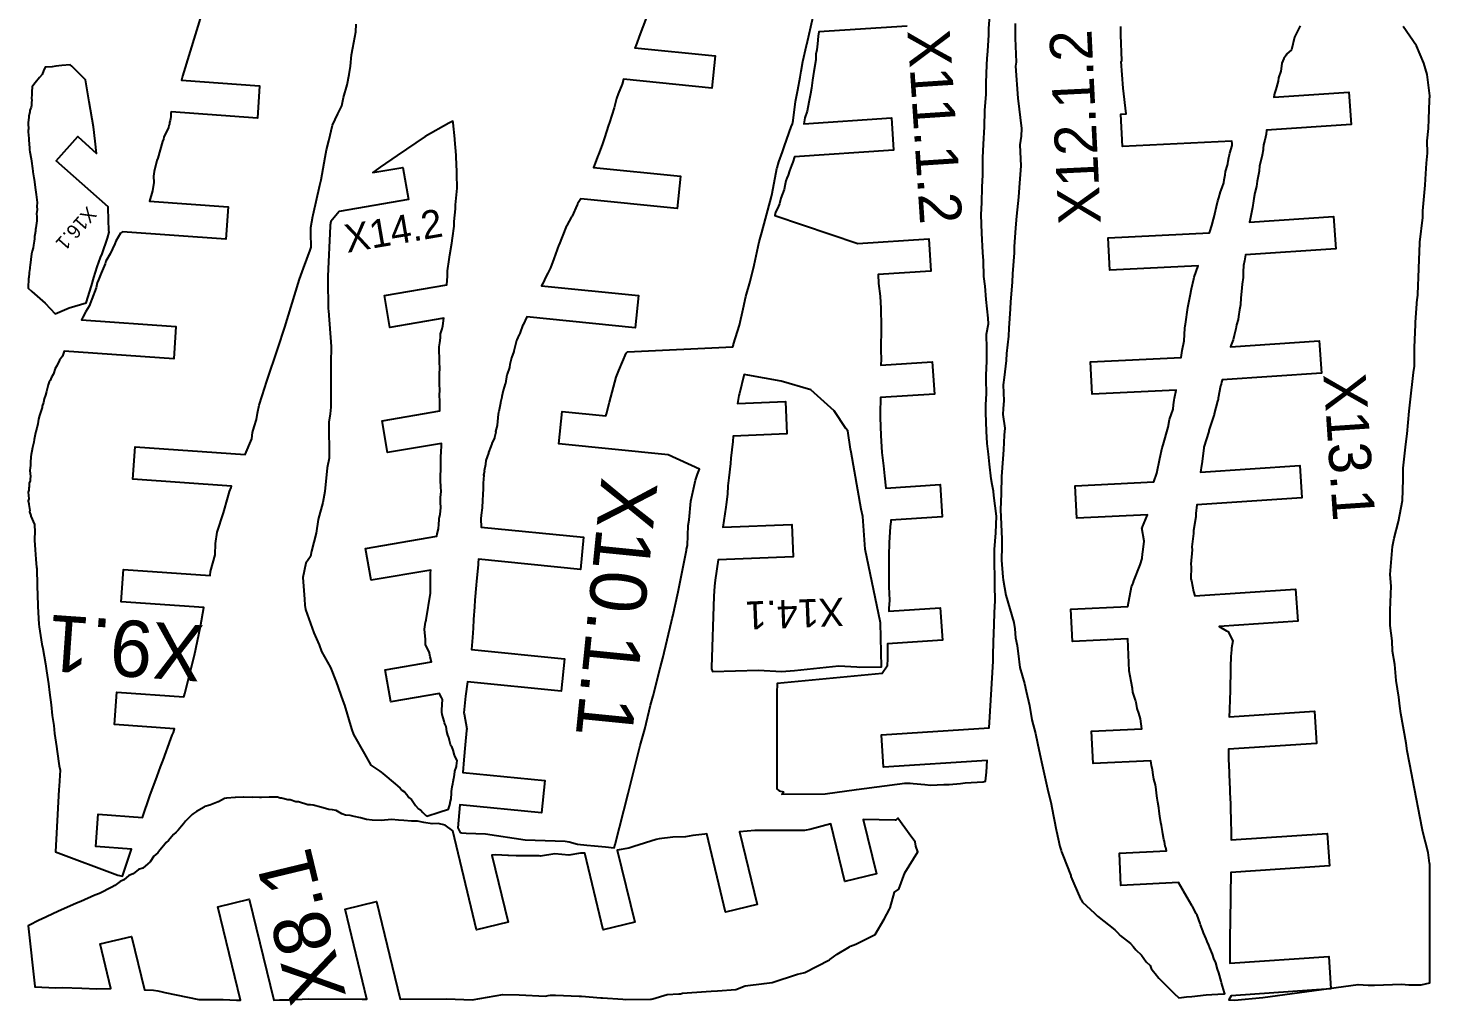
# Model space of a CAD drawing. Extents: x 0 to 419, y 0 to 250.
# Drawn here: x 220 to 419, y 0.3 to 139.2 of the extents above; entities that cross this region are included whole.
import ezdxf

# ---------------------------------------------------------------- set-up
doc = ezdxf.new("R2010")
doc.units = 0
doc.layers.add('PART', color=3, linetype='CONTINUOUS')
doc.layers.add('TEXT', color=2, linetype='CONTINUOUS')

msp = doc.modelspace()

# ---------------------------------------------------------------- linework, layer by layer
at = {"layer": 'PART', "color": 1}
for points in [[(244.816, 141.789), (241.938, 132.365), (241.758, 131.802), (252.869, 131.021), (252.547, 126.432), (240.31, 127.292), (240.267, 127.086), (240.263, 126.633), (240.223, 126.335), (240.18, 126.087), (240.126, 125.917), (240.091, 125.778), (240.061, 125.572), (239.965, 125.348), (239.927, 125.101), (239.288, 123.695), (239.203, 123.451), (239.091, 123.097), (238.404, 120.733), (238.286, 120.407), (237.919, 118.849), (237.809, 118.183), (237.829, 117.26), (237.679, 116.102), (237.231, 114.608), (248.411, 113.822), (248.088, 109.233), (233.417, 110.265), (233.131, 110.064), (232.438, 108.935), (232.324, 108.546), (231.662, 107.155), (231.057, 106.111), (230.929, 105.726), (230.37, 104.384), (230.009, 103.47), (229.831, 103.02), (229.682, 102.33), (229.077, 100.724), (228.671, 99.6936), (228.416, 99.3422), (228.19, 98.9411), (227.77, 98.1377), (227.61, 97.7724), (240.995, 96.8314), (240.672, 92.2427), (225.11, 93.3368), (225.107, 93.3293), (224.871, 92.6119), (224.452, 92.0237), (224.107, 91.2274), (223.841, 90.8672), (223.599, 90.0942), (223.555, 90.031), (223.321, 89.6277), (223.126, 89.1525), (222.995, 88.9695), (222.837, 88.5214), (222.636, 87.6154), (222.477, 87.0837), (222.31, 86.5713), (222.195, 86.0209), (222.019, 85.5173), (222.012, 85.3415), (221.799, 84.734), (221.628, 84.2087), (221.492, 83.6594), (221.397, 83.0119), (221.247, 82.3982), (221.116, 81.9069), (221.031, 81.4731), (220.892, 80.7815), (220.819, 80.4042), (220.616, 79.6653), (220.523, 79.1236), (220.431, 78.6687), (220.396, 78.3004), (220.362, 77.517), (220.329, 77.064), (220.322, 76.7354), (220.245, 76.3587), (220.349, 75.5284), (220.289, 75.2077), (220.298, 74.895), (220.159, 74.5772), (220.16, 74.0681), (220.113, 73.9321), (220.116, 73.5958), (220.015, 73.3116), (220.099, 72.3714), (220, 72.0824), (220.12, 71.6464), (220.108, 71.535), (220.245, 70.6766), (220.217, 70.4889), (220.398, 69.9908), (220.376, 69.8971), (220.909, 68.6934), (220.908, 68.658), (220.904, 68.5883), (220.904, 68.5251), (220.987, 67.8321), (220.987, 67.7978), (220.929, 66.5147), (220.927, 66.4811), (221.005, 65.1198), (221.004, 65.092), (221.109, 63.8013), (221.108, 63.7903), (221.216, 62.613), (221.235, 62.45), (221.236, 62.4481), (221.28, 60.0414), (221.289, 59.9781), (221.374, 57.254), (221.397, 57.0614), (221.542, 54.5572), (221.59, 54.1895), (221.974, 51.7374), (222.081, 51.0806), (222.49, 48.9019), (222.628, 47.938), (222.915, 46.0969), (223.055, 44.8628), (223.305, 43.1172), (223.439, 41.5762), (223.661, 40.167), (223.755, 39.0131), (224.02, 37.1878), (224.147, 36.4564), (224.423, 34.4329), (224.543, 33.8451), (224.416, 31.5429), (224.385, 31.0992), (223.875, 22.2088), (232.725, 18.9301), (233.396, 18.768), (234.706, 22.6139), (229.612, 22.972), (229.934, 27.5607), (236.239, 27.1174), (237.285, 30.1871), (238.304, 32.97), (238.804, 34.2785), (239.171, 35.2432), (240.256, 38.2791), (240.459, 38.787), (240.632, 39.1724), (240.804, 39.6972), (232.256, 40.2982), (232.579, 44.8869), (242.126, 44.2156), (242.168, 44.3937), (242.232, 44.7087), (243.64, 50.1738), (244.453, 54.2123), (244.957, 56.9173), (233.22, 57.7425), (233.543, 62.3311), (245.868, 61.4646), (245.874, 62.0123), (246.543, 64.4128), (246.593, 66.0239), (246.844, 67.6391), (247.724, 70.3548), (248.335, 72.5253), (248.613, 73.3911), (248.816, 73.9734), (248.878, 74.1537), (234.885, 75.1375), (235.207, 79.7262), (250.831, 78.6278), (251.76, 80.8547), (251.87, 81.7849), (252.1, 82.5556), (252.416, 83.6097), (252.584, 84.5242), (252.816, 85.666), (253.204, 86.9622), (253.867, 89.0628), (255.455, 93.7109), (256.43, 96.7172), (258.35, 102.951), (258.538, 103.554), (259.116, 105.12), (260.041, 107.664), (260.191, 108.083), (260.196, 108.37), (260.128, 109.82), (260.114, 110.888), (260.425, 112.479), (260.477, 112.683), (261.394, 116.904), (261.58, 117.641), (262.185, 120.888), (262.362, 121.897), (262.67, 123.206), (263.203, 125.421), (263.946, 127.026), (264.511, 128.179), (264.76, 129.333), (265.267, 131.142), (265.593, 132.615), (265.78, 133.778), (265.882, 135.397), (266.09, 136.404), (266.541, 138.659), (266.56, 139.783)], [(308.024, 141.383), (306.882, 138.41), (306.248, 136.693), (306.105, 136.392), (317.499, 135.248), (317.04, 130.671), (304.495, 131.93), (304.316, 131.232), (303.736, 129.859), (303.511, 129.202), (303.171, 127.881), (302.498, 125.782), (302.391, 125.401), (301.81, 123.619), (301.492, 122.642), (300.963, 121.251), (300.917, 121.164), (300.262, 119.421), (312.601, 118.183), (312.142, 113.606), (298.459, 114.979), (297.998, 114.228), (297.956, 114.162), (297.92, 114.083), (297.199, 112.512), (297.169, 112.463), (297.121, 112.382), (296.454, 111.19), (296.433, 111.151), (296.414, 111.12), (295.798, 109.566), (295.382, 108.474), (295.363, 108.44), (295.343, 108.409), (294.634, 106.454), (294.622, 106.437), (294.611, 106.422), (294.131, 105.137), (294.129, 105.134), (293.754, 104.392), (293.57, 104.063), (292.989, 102.836), (292.985, 102.831), (292.977, 102.825), (292.846, 102.609), (306.632, 101.226), (306.172, 96.6485), (290.78, 98.193), (290.257, 97.0767), (290.232, 97.0448), (289.81, 95.8232), (289.737, 95.7246), (289.712, 95.6835), (289.371, 94.9194), (289.357, 94.9018), (289.34, 94.8582), (288.954, 93.3325), (288.936, 93.2787), (288.62, 92.3991), (288.392, 91.4506), (288.372, 91.3983), (288.351, 91.0839), (288.327, 91.0213), (287.978, 90.048), (287.963, 89.9934), (287.744, 88.753), (287.726, 88.6904), (287.439, 87.725), (287.245, 86.8707), (287.228, 86.7948), (287.052, 86.0182), (287.028, 85.9401), (286.791, 84.7745), (286.78, 84.725), (286.678, 83.92), (286.672, 83.839), (286.565, 82.8099), (286.564, 82.7761), (286.361, 81.9096), (286.368, 81.8342), (286.195, 81.0474), (286.195, 81.0257), (285.811, 80.2113), (285.81, 80.1688), (285.665, 79.7886), (285.664, 79.7625), (285.334, 78.9183), (285.339, 78.8388), (284.951, 77.8066), (284.963, 77.759), (284.905, 77.3396), (284.917, 77.2491), (284.752, 76.3442), (284.769, 76.2927), (284.624, 75.7616), (284.681, 75.6237), (284.661, 75.2315), (284.589, 74.4606), (284.573, 73.7603), (284.577, 73.726), (284.558, 73.0117), (284.554, 72.956), (284.482, 72.1398), (284.483, 72.102), (284.449, 71.1), (284.451, 71.0695), (284.307, 70.0555), (284.251, 69.5237), (284.25, 69.5169), (284.317, 68.3513), (298.853, 66.8927), (298.394, 62.3156), (283.951, 63.7649), (283.901, 63.2465), (283.872, 62.9764), (283.651, 60.6814), (283.597, 60.1124), (283.4, 57.9651), (283.343, 57.0295), (283.229, 55.2374), (283.148, 53.9935), (283.075, 52.646), (282.912, 50.9356), (296.131, 49.6091), (295.672, 45.0321), (282.365, 46.3674), (282.081, 44.329), (282.019, 43.8564), (281.868, 41.9431), (281.884, 41.8283), (281.885, 41.8171), (282.255, 39.6879), (282.234, 39.4478), (282.031, 37.4379), (281.842, 35.2792), (281.687, 33.5018), (293.349, 32.3317), (292.889, 27.7547), (281.288, 28.9188), (281, 25.6215), (281.337, 24.9494), (281.5, 24.9069), (282.173, 24.8608), (284.94, 24.7927), (290.545, 23.9278), (296.213, 23.7506), (296.786, 23.6369), (297.967, 23.3205), (299.29, 23.1548), (300.406, 23.0726), (301.965, 22.9154), (303.2, 22.8044), (303.33, 23.2512), (305.162, 30.5061), (306.866, 37.3466), (307.524, 39.6288), (308.359, 43.0703), (308.731, 44.4005), (309.76, 48.4999), (310.09, 49.713), (311.301, 54.9188), (311.433, 55.3726), (311.511, 55.7085), (312.256, 59.1432), (313.43, 65.0424), (313.461, 65.2006), (313.568, 65.7154), (313.677, 68.5471), (313.829, 69.3817), (314.041, 72.0195), (314.242, 72.8676), (314.712, 75.0015), (314.998, 75.8735), (315.311, 76.5535), (310.851, 78.6223), (295.328, 80.18), (295.787, 84.757), (302.016, 84.132), (302.109, 84.4309), (302.502, 86.0714), (303.486, 89.6142), (303.856, 90.5591), (304.361, 91.8254), (304.899, 93.0509), (305.062, 93.2374), (320.046, 93.9205), (320.108, 94.2097), (320.131, 94.3077), (320.955, 97.0347), (321.489, 99.3159), (321.866, 101.102), (322.483, 103.216), (323.053, 105.548), (323.757, 108.858), (324.116, 110.198), (325.5, 115.264), (325.612, 115.726), (326.276, 119.264), (326.293, 119.339), (326.541, 120.201), (327.071, 121.654), (327.363, 122.474), (328.321, 125.177), (328.481, 125.63), (328.597, 126.081), (328.937, 128.776), (329.229, 130.428), (329.564, 132.254), (329.718, 133.093), (329.976, 134.482), (330.472, 136.724), (330.497, 136.833), (330.507, 136.881), (331.413, 140.834)], [(344.78, 139.493), (332.222, 138.664), (332.146, 138.079), (332.045, 136.951), (331.938, 136.134), (331.822, 135.517), (331.807, 134.704), (331.535, 133.056), (331.326, 131.807), (331.193, 130.68), (331.033, 129.859), (330.952, 129.379), (330.808, 128.689), (330.55, 127.396), (330.239, 126.464), (330.075, 125.626), (342.527, 126.448), (342.83, 121.858), (328.76, 120.929), (328.549, 120.148), (328.361, 119.683), (328.07, 118.928), (327.852, 118.321), (327.701, 117.88), (327.559, 117.534), (327.402, 116.798), (327.298, 116.282), (327.063, 115.644), (326.812, 115.055), (326.662, 114.238), (326.376, 113.603), (326.091, 113.066), (326, 112.596), (337.77, 108.627), (347.836, 109.291), (348.139, 104.701), (340.661, 104.207), (340.696, 102.912), (340.921, 101.144), (341.024, 99.3816), (341.05, 96.8481), (341.047, 93.4303), (341.064, 92.2054), (341.024, 91.3344), (348.328, 91.8166), (348.631, 87.2266), (340.977, 86.7213), (340.957, 86.3852), (340.909, 84.8666), (340.954, 83.9136), (341.046, 81.3493), (341.173, 78.947), (341.408, 77.0257), (341.545, 75.6113), (341.755, 73.8757), (349.445, 74.3833), (349.748, 69.7933), (342.435, 69.3106), (342.467, 69.1002), (342.367, 68.4009), (342.196, 66.0994), (342.143, 64.2961), (342.184, 59.8517), (342.245, 57.9641), (342.165, 56.7765), (342.156, 56.3952), (349.454, 56.877), (349.757, 52.287), (341.992, 51.7744), (341.953, 50.3522), (341.964, 49.7095), (341.909, 48.5822), (341.233, 47.5558), (326.304, 46.1068), (326.294, 45.972), (326.276, 44.9526), (326.257, 31.1617), (326.593, 30.8962), (327.194, 30.7387), (327.095, 30.5555), (326.977, 30.426), (333.141, 30.4618), (337.584, 31.0595), (344.436, 31.9802), (345.207, 31.9551), (345.611, 31.9421), (347.288, 31.775), (348.059, 31.6984), (349.949, 31.7732), (350.743, 31.8047), (352.347, 31.9517), (352.989, 32.0106), (355.538, 32.1601), (355.898, 32.2796), (356.019, 33.5301), (356.116, 35.1997), (341.41, 34.229), (341.107, 38.819), (356.397, 39.8283), (356.883, 47.6851), (356.958, 49.2833), (356.951, 50.0995), (357.004, 52.0382), (357.114, 54.4388), (357.154, 56.2013), (357.245, 57.8565), (357.182, 60.0869), (357.143, 64.3405), (357.167, 65.1678), (357.34, 67.5094), (357.447, 69.8749), (357.065, 72.8379), (357, 73.4484), (356.83, 74.3866), (356.706, 75.1754), (356.453, 77.2692), (356.313, 78.7126), (356.118, 80.23), (356.034, 81.9658), (355.94, 84.5656), (355.909, 84.8371), (355.942, 85.7068), (356.02, 87.2905), (355.98, 89.2789), (355.973, 89.9345), (356.061, 91.9118), (356.046, 93.6408), (356.008, 95.7178), (356.316, 97.2238), (356.236, 98.0294), (355.971, 100.641), (355.855, 102.55), (355.661, 103.935), (355.609, 106.145), (355.481, 107.353), (355.378, 110.063), (355.281, 112.694), (355.354, 114.441), (355.409, 116.634), (355.521, 118.366), (355.502, 120.786), (355.585, 122.71), (355.755, 125.159), (355.795, 127.478), (355.99, 129.811), (355.988, 131.409), (356.064, 133.978), (356.131, 134.894), (356.205, 135.904), (356.364, 138.247), (356.366, 139.152), (356.536, 141.609)], [(360.1, 139.833), (360.086, 137.784), (360.249, 134.384), (360.14, 133.814), (360.471, 129.262), (360.986, 124.943), (360.942, 123.837), (360.766, 122.627), (360.896, 119.649), (360.674, 116.566), (360.543, 115.192), (360.288, 112.499), (360.15, 110.847), (359.936, 108.128), (359.951, 107.302), (359.707, 104.318), (359.679, 103.141), (359.412, 100.337), (359.363, 99.3382), (359.207, 96.6056), (359.136, 95.4505), (358.862, 92.9928), (358.809, 91.9871), (358.537, 89.5691), (358.389, 88.5325), (358.489, 86.2919), (358.383, 85.2016), (358.319, 84.3288), (358.616, 82.3918), (358.532, 81.3735), (358.456, 79.3057), (358.356, 78.0486), (358.152, 75.5168), (358.122, 73.1186), (358.034, 71.916), (358, 70.8453), (358.221, 66.6194), (358.201, 65.6024), (358.167, 63.6333), (358.344, 61.2227), (358.384, 60.8403), (358.773, 58.6562), (359.889, 54.7745), (360.055, 53.8726), (360.161, 52.6163), (360.388, 51.5056), (360.614, 49.5698), (360.681, 49.195), (360.757, 48.3905), (361.426, 46.1447), (361.672, 45.0388), (362.116, 43.0145), (362.472, 40.978), (362.96, 39.033), (363.273, 37.6462), (363.598, 36.0716), (363.933, 34.6007), (364.209, 33.2785), (364.695, 31.1672), (365.184, 29.0391), (365.274, 28.5412), (365.897, 25.3366), (365.935, 25.1383), (366.406, 22.974), (366.615, 22.393), (366.675, 22.2347), (366.849, 21.7695), (367.969, 18.8431), (368.012, 18.702), (368.421, 17.7331), (369.357, 15.5651), (369.372, 15.5338), (369.382, 15.5168), (369.444, 15.4245), (369.668, 15.0931), (371.335, 13.527), (371.54, 13.3148), (371.776, 13.0787), (374.233, 11.1416), (374.605, 10.7462), (374.985, 10.3349), (376.458, 9.22441), (376.846, 8.77073), (377.211, 8.30553), (378.024, 7.54534), (378.362, 7.07588), (378.685, 6.61793), (379.226, 6.07712), (379.414, 5.64218), (379.722, 5.25073), (379.978, 4.96856), (380.493, 4.26884), (380.918, 3.84767), (381.581, 3.2118), (382.512, 2.26814), (382.654, 2.11107), (383.297, 1.47834), (384.09, 1.58443), (384.401, 1.61124), (385.164, 1.67879), (387.198, 1.89599), (388.008, 1.9784), (389.685, 2.07833), (389.73, 2.08198), (389.846, 2.08695), (389.812, 2.18448), (389.806, 2.19955), (389.396, 3.61369), (389.31, 3.87117), (388.996, 5.06247), (388.823, 5.55013), (388.568, 6.4537), (388.306, 7.09226), (388.089, 7.70496), (387.705, 8.57901), (387.562, 8.97651), (387.329, 9.49495), (387.19, 9.85201), (386.815, 10.7366), (386.711, 10.9963), (386.39, 11.8676), (386.327, 12.0399), (385.896, 13.212), (385.78, 13.4351), (385.775, 13.4437), (385.202, 14.5426), (385.174, 14.5957), (384.506, 15.7187), (383.974, 16.6267), (383.911, 16.7376), (383.278, 17.8476), (375.105, 17.4489), (374.881, 22.0435), (381.553, 22.3689), (381.465, 22.8176), (381.384, 23.0387), (381.276, 23.7136), (381.201, 23.9932), (381.07, 24.7721), (380.996, 25.1128), (380.864, 25.9579), (380.776, 26.4045), (380.643, 27.2749), (380.53, 28.0095), (380.46, 28.4941), (380.347, 29.2848), (380.261, 29.8496), (380.158, 30.5602), (380.087, 31.0887), (379.996, 31.7229), (379.782, 32.5207), (379.681, 33.1455), (379.579, 33.8483), (379.439, 34.4723), (379.339, 35.1451), (371.164, 34.7464), (370.94, 39.3409), (378.07, 39.6887), (377.961, 40.3788), (377.876, 41.0996), (377.637, 41.9239), (377.419, 42.5772), (377.27, 43.457), (377.23, 43.5498), (377.159, 43.7744), (376.774, 44.8892), (376.742, 45.4136), (376.556, 46.4151), (376.263, 47.941), (376.079, 52.4758), (368.227, 52.0929), (368.003, 56.6874), (376.073, 57.081), (376.58, 59.8681), (376.789, 60.291), (376.838, 60.3877), (376.919, 60.6949), (377.815, 62.9791), (378.108, 63.8612), (378.181, 64.5926), (378.228, 64.7994), (378.381, 66.3484), (378.069, 68.2241), (378.141, 68.3977), (378.89, 70.1027), (368.822, 69.6116), (368.598, 74.2062), (379.767, 74.7509), (380.212, 76.016), (380.598, 78.082), (380.944, 79.586), (381.081, 80.0343), (381.799, 82.5105), (382.007, 83.6306), (382.503, 85.0747), (382.572, 85.7127), (382.636, 86.3572), (382.712, 86.6395), (382.96, 87.7909), (370.999, 87.2075), (370.775, 91.8021), (383.665, 92.4308), (383.813, 93.4238), (384.093, 94.79), (384.159, 96.5974), (384.219, 96.9276), (384.265, 97.1779), (384.579, 99.5026), (384.941, 101.196), (385.124, 102.187), (385.446, 103.608), (385.493, 103.821), (386.06, 105.432), (373.518, 104.82), (373.294, 109.415), (387.688, 110.117), (388.025, 111.31), (388.033, 111.337), (388.237, 112.063), (388.376, 112.575), (388.429, 112.84), (388.655, 113.86), (388.66, 113.88), (388.864, 114.665), (388.994, 115.117), (389.251, 115.961), (389.457, 116.576), (389.693, 117.249), (389.746, 117.672), (389.896, 118.377), (389.951, 118.837), (390.246, 119.746), (390.288, 119.952), (390.335, 120.293), (390.433, 120.817), (390.524, 121.22), (390.549, 121.447), (390.871, 122.54), (390.887, 122.797), (390.851, 123.155), (375.331, 122.398), (375.107, 126.993), (375.836, 127.028), (375.403, 130.685), (375.126, 134.462), (375.248, 134.588), (375.08, 138.195), (375.09, 139.423)], [(400.523, 139.513), (399.736, 137.913), (399.3, 136.134), (398.613, 135.482), (398.568, 135.336), (398.203, 134.902), (397.945, 134.245), (397.899, 133.795), (397.803, 133.084), (397.48, 132.148), (397.408, 131.669), (397.076, 130.476), (396.916, 129.9), (396.804, 129.375), (407.45, 130.09), (407.758, 125.5), (395.777, 124.695), (395.777, 124.671), (395.717, 124.161), (395.506, 123.289), (395.334, 122.625), (395.271, 122.091), (395.273, 121.912), (395.154, 121.172), (394.746, 119.587), (394.736, 118.929), (394.736, 118.878), (394.565, 118.183), (394.457, 117.472), (394.353, 116.711), (394.099, 115.819), (393.963, 115.023), (393.925, 114.655), (393.766, 113.704), (393.572, 112.796), (393.44, 112.086), (393.366, 111.635), (405.277, 112.436), (405.585, 107.846), (392.769, 106.985), (392.616, 106.14), (392.514, 105.506), (392.442, 104.59), (392.43, 103.787), (392.323, 102.834), (392.203, 101.818), (392.137, 100.898), (392.059, 99.9183), (391.933, 99.1702), (391.791, 98.2422), (391.728, 97.8294), (391.515, 97.047), (391.413, 96.4847), (391.179, 95.5623), (391.006, 94.953), (390.732, 94.2413), (390.655, 93.9448), (403.239, 94.7904), (403.548, 90.2007), (389.463, 89.2543), (389.45, 89.207), (389.376, 88.9268), (389.302, 88.6314), (389.264, 88.486), (389.238, 88.3835), (388.919, 86.6401), (388.882, 86.4606), (388.861, 86.3636), (388.828, 86.2264), (388.347, 84.4178), (388.309, 84.2861), (388.279, 84.19), (387.575, 82.0538), (387.57, 82.0142), (387.558, 81.9482), (387.553, 81.9052), (386.873, 79.6725), (386.863, 79.609), (386.862, 79.6039), (386.596, 77.2823), (386.556, 77.1015), (386.402, 76.1507), (400.48, 77.0966), (400.788, 72.507), (385.873, 71.5048), (385.71, 70.2529), (385.709, 69.8009), (385.419, 67.8773), (385.42, 67.452), (385.146, 65.5357), (385.187, 65.1213), (385, 63.0701), (385.074, 62.7073), (385.034, 61.0061), (385.137, 60.7201), (385.422, 59.2122), (385.605, 58.5888), (399.879, 59.5479), (400.188, 54.9583), (389.043, 54.2095), (390.077, 53.6265), (390.314, 53.4908), (390.352, 53.3575), (390.97, 52.1973), (390.798, 51.1499), (390.774, 50.9854), (390.772, 50.9054), (390.684, 49.9746), (390.656, 48.4735), (390.655, 48.3751), (390.663, 46.8761), (390.621, 46.4761), (390.602, 45.1491), (390.603, 45.1179), (390.489, 42.5059), (390.491, 42.4005), (390.456, 41.4064), (402.564, 42.22), (402.872, 37.6303), (390.373, 36.7905), (390.38, 35.4375), (390.438, 33.4847), (390.455, 33.1473), (390.561, 31.142), (390.576, 30.6529), (390.671, 29.0301), (390.665, 28.4881), (390.683, 26.6297), (390.749, 24.9981), (390.746, 23.9176), (404.382, 24.8338), (404.69, 20.2441), (390.692, 19.3036), (390.654, 16.0357), (390.67, 15.5019), (390.551, 9.87893), (390.534, 6.39497), (404.586, 7.33912), (404.894, 2.74947), (390.731, 1.79782), (390.407, 1.19531), (391.235, 1.17108), (395.216, 1.52764), (408.756, 3.36444), (410.179, 3.31037), (411.074, 3.28256), (414.928, 3.43117), (415.976, 3.32684), (417.691, 3.31664), (418.957, 3.60106), (418.953, 19.6316), (418.916, 20.5418), (418.908, 20.6223), (418.686, 22.1086), (417.961, 25.0666), (417.862, 25.5486), (416.502, 32.6194), (416.405, 33.1627), (415.72, 36.5658), (415.57, 37.6641), (414.832, 41.8829), (414.695, 42.9199), (414.545, 44.2098), (414.182, 46.5648), (413.971, 48.8197), (413.658, 50.7081), (413.584, 52.1975), (413.311, 54.3815), (413.295, 56.5575), (413.441, 59.9433), (413.333, 61.6224), (413.624, 65.5676), (413.888, 66.7499), (414.515, 69.1499), (415.048, 72.1142), (415.134, 75.1048), (415.132, 76.7071), (415.553, 80.0963), (415.723, 81.5994), (416.003, 84.8207), (416.161, 86.0632), (416.631, 90.2955), (416.747, 91.2127), (416.757, 93.4124), (416.765, 93.8559), (416.914, 97.1187), (416.926, 97.3879), (417.163, 100.761), (417.166, 100.801), (417.215, 101.402), (417.372, 105.018), (417.38, 105.099), (417.503, 108.647), (417.517, 108.799), (417.952, 112.303), (417.922, 112.773), (417.968, 113.234), (418.266, 116.889), (418.344, 117.729), (418.47, 120.04), (418.605, 121.446), (418.543, 123.175), (418.728, 124.93), (418.817, 126.256), (418.89, 128.965), (418.957, 129.586), (418.563, 132.629), (418.086, 134.227), (417.06, 136.66), (415.151, 139.447)]]:
    msp.add_lwpolyline(points, dxfattribs=at)
for points in [[(224.804, 133.88), (223.964, 133.778), (223.416, 133.692), (222.437, 133.634), (222.438, 133.583), (222.217, 133.181), (222.196, 133.115), (222.026, 132.589), (221.631, 132.166), (221.011, 131.447), (220.983, 131.386), (220.603, 130.884), (220.568, 130.774), (220.564, 130.749), (220.527, 130.236), (220.561, 129.897), (220.517, 129.7), (220.501, 129.302), (220.529, 128.895), (220.502, 128.692), (220.472, 128.228), (220.423, 127.985), (220.271, 127.493), (220.24, 127.297), (220.111, 126.687), (220.094, 126.497), (220.025, 125.799), (220, 125.607), (220.045, 124.879), (220.027, 124.672), (220.012, 124.457), (220.12, 123.541), (220.123, 123.295), (220.218, 122.208), (220.221, 121.937), (220.257, 121.645), (220.439, 120.644), (220.497, 120.313), (220.613, 119.249), (220.677, 118.882), (220.691, 118.792), (220.84, 117.929), (220.869, 117.763), (221.01, 116.581), (221.161, 115.591), (221.227, 114.795), (221.272, 114.422), (221.262, 113.844), (221.298, 113.463), (221.212, 112.842), (221.235, 112.467), (221.241, 112.128), (221.233, 111.844), (221.096, 110.82), (221.08, 110.58), (221.065, 110.363), (220.954, 109.845), (220.928, 109.587), (220.903, 109.282), (220.86, 108.93), (220.767, 108.373), (220.715, 107.976), (220.6, 107.538), (220.493, 107.166), (220.288, 105.529), (220.26, 105.258), (220.255, 105.074), (220.172, 104.482), (220.163, 104.412), (220.09, 103.79), (220.077, 103.713), (220, 102.253), (220.546, 101.794), (221.693, 100.808), (222.449, 100.162), (223.838, 98.6091), (225.834, 99.4856), (228.237, 100.201), (228.986, 102.612), (229.345, 103.808), (229.807, 105.313), (230.287, 106.608), (230.501, 107.168), (230.657, 107.558), (231.141, 108.943), (231.273, 109.366), (231.496, 110.204), (231.48, 110.408), (231.375, 113.634), (231.352, 113.833), (223.997, 120.339), (227.045, 123.785), (229.735, 121.405), (229.525, 123.136), (229.269, 125.191), (228.685, 128.738), (228.149, 131.857), (226.195, 133.786), (225.96, 134)], [(278.328, 27.8551), (279.656, 28.2649), (279.893, 29.0867), (279.895, 29.2174), (280.035, 29.7505), (280.032, 29.9249), (280.1, 30.3494), (280.095, 30.7775), (280.13, 31.1447), (280.183, 31.4469), (280.281, 31.8716), (280.311, 32.1411), (280.442, 32.6762), (280.468, 32.8821), (280.55, 33.5692), (280.557, 33.668), (280.809, 34.3482), (280.795, 34.4242), (280.794, 34.4259), (280.899, 35.2129), (280.858, 35.263), (280.588, 35.8605), (280.52, 35.9523), (280.312, 36.6685), (280.13, 37.2015), (280.071, 37.2988), (279.977, 37.4435), (279.809, 38.0342), (279.716, 38.4591), (279.654, 38.5694), (279.562, 38.7688), (279.42, 39.3326), (279.322, 40.0462), (279.254, 40.1976), (279.173, 40.4137), (279.114, 40.5644), (279.04, 40.7676), (278.779, 41.706), (278.737, 42.0652), (278.705, 42.3973), (278.797, 43.8388), (278.7, 44.1315), (278.488, 44.4778), (278.413, 44.7323), (271.483, 43.5431), (270.705, 48.0769), (277.268, 49.2032), (277.088, 49.9167), (277.039, 50.1646), (276.954, 50.4852), (276.413, 51.6699), (276.392, 52.3852), (276.262, 53.8428), (276.428, 54.8257), (276.451, 54.9431), (276.464, 54.9618), (276.469, 54.9814), (276.474, 55.0057), (276.479, 55.0423), (276.5, 55.1509), (277.093, 58.9388), (277.127, 61.8288), (277.144, 62.2388), (268.69, 60.7882), (267.912, 65.3219), (278.034, 67.0588), (278.058, 67.397), (278.248, 68.1027), (278.314, 68.7545), (278.357, 69.3608), (278.346, 69.5672), (278.489, 70.1966), (278.561, 71.0866), (278.529, 71.8684), (278.523, 71.931), (278.513, 72.5433), (278.632, 73.4115), (278.574, 74.0353), (278.551, 74.9394), (278.514, 75.617), (278.578, 76.5181), (278.56, 77.2306), (278.576, 78.2771), (278.629, 79.0659), (278.674, 79.8322), (278.678, 80.2263), (271.022, 78.9126), (270.244, 83.4463), (278.439, 84.8525), (278.439, 85.4903), (278.443, 86.3377), (278.403, 87.0036), (278.424, 87.8645), (278.414, 88.5457), (278.38, 89.3874), (278.394, 90.0401), (278.42, 90.9799), (278.407, 91.6965), (278.372, 92.5097), (278.356, 93.1659), (278.364, 93.9566), (278.428, 94.4912), (278.515, 95.2077), (278.525, 95.7956), (278.77, 96.4963), (278.87, 96.9283), (279.007, 98.007), (271.351, 96.6933), (270.573, 101.227), (279.442, 102.749), (279.536, 103.993), (279.547, 104.705), (279.549, 104.742), (279.768, 106.327), (279.846, 107.013), (280.152, 108.647), (280.23, 109.38), (280.452, 111.095), (280.481, 111.752), (280.649, 113.558), (280.655, 114.118), (280.872, 116.012), (280.899, 116.489), (280.859, 118.46), (280.842, 118.826), (280.858, 118.841), (280.761, 120.896), (280.768, 121.161), (280.555, 123.311), (280.563, 123.478), (280.323, 125.727), (280.324, 125.748), (280.273, 126), (279.723, 125.725), (276.371, 123.831), (272.396, 121.12), (269.952, 119.445), (268.954, 118.674), (273.198, 119.402), (273.976, 114.868), (264.132, 113.179), (262.957, 111.72), (262.883, 111.21), (262.881, 111.138), (262.878, 111.067), (262.549, 103.963), (262.53, 103.517), (262.608, 99.3458), (262.622, 99.057), (263.024, 93.9651), (263.042, 93.5721), (263.024, 93.1373), (262.965, 92.4482), (262.991, 85.3568), (262.88, 84.4449), (262.667, 83.2523), (262.747, 78.1313), (262.46, 76.7553), (262.118, 73.3838), (261.836, 71.8527), (261.166, 69.4248), (260.883, 67.4892), (260.226, 64.9175), (260.091, 64.1599), (259.409, 63.2164), (259, 61.1615), (259.216, 58.0951), (259.305, 57.2378), (259.357, 56.6613), (260.571, 53.3121), (261.297, 51.6081), (261.664, 50.6966), (262.906, 48.4085), (263.735, 46.386), (264.696, 43.6856), (264.897, 43.0452), (265.901, 39.6724), (265.941, 39.5608), (266.187, 38.9089), (267.735, 36.1443), (268.65, 34.5322), (269.776, 33.7853), (269.932, 33.6723), (270.129, 33.5377), (270.354, 33.3625), (272.118, 31.9009), (272.455, 31.5973), (272.796, 31.2462), (273.063, 30.993), (273.42, 30.7409), (273.734, 30.355), (274.049, 29.9425), (274.399, 29.6453), (274.69, 29.2332), (275.005, 28.811), (275.368, 28.3782), (275.698, 28.1717), (276.033, 27.7872), (276.464, 27.4038), (276.603, 27.3024)], [(321.593, 89.8701), (321.59, 89.8583), (320.95, 87.32), (320.897, 87.0129), (320.685, 85.8899), (327.485, 86.166), (327.672, 81.5698), (320.08, 81.2616), (320.078, 81.2427), (320.008, 80.4931), (319.738, 78.1479), (319.692, 77.3512), (319.433, 75.3237), (319.328, 74.1871), (319.257, 73.0364), (319.061, 71.5256), (319.011, 71.154), (318.608, 68.3223), (328.381, 68.719), (328.568, 64.1228), (317.949, 63.6917), (317.537, 60.7976), (317.443, 59.9663), (317.318, 58.546), (317, 48.3801), (317.005, 48.208), (317.153, 47.8542), (323.657, 48.0365), (326.921, 47.8542), (328.77, 47.9706), (335.07, 48.6555), (337.633, 48.4899), (337.954, 48.4714), (341.109, 48.5093), (340.965, 54.7573), (338.782, 65.1888), (338.467, 69.828), (338.234, 70.9027), (336.793, 78.9951), (336.722, 79.4254), (336.33, 82.0132), (336.08, 82.342), (334.386, 84.8573), (331.095, 87.8248), (326.898, 89.0544), (322.163, 89.9057), (321.624, 90)], [(345.992, 23.0157), (345.903, 23.6252), (345.44, 24.2572), (343.437, 27.0103), (343.398, 26.9714), (343.394, 26.9713), (343.139, 26.7354), (343.072, 26.725), (338.525, 26.8168), (340.393, 19.09), (335.921, 18.009), (333.946, 26.1813), (330.961, 25.4003), (330.415, 25.2837), (330.196, 25.2364), (329.684, 25.2394), (323.149, 25.2544), (320.978, 25.0572), (323.472, 14.7388), (319.001, 13.6578), (316.317, 24.7613), (316.039, 24.7397), (315.209, 24.6175), (314.341, 24.5355), (313.282, 24.3339), (311.512, 24.3163), (309.568, 24.0652), (309.164, 23.9761), (305.981, 22.9673), (305.529, 22.8358), (305.281, 22.7643), (303.631, 22.4689), (306.102, 12.2481), (301.631, 11.1671), (298.998, 22.0564), (298.413, 22.0215), (296.729, 21.74), (294.742, 21.9358), (292.714, 21.6241), (292.549, 21.6438), (291.251, 21.677), (289.379, 21.6788), (289.286, 21.6766), (288.164, 21.7211), (288.157, 21.7206), (288.078, 21.7092), (286.41, 21.8113), (285.83, 21.7615), (288.134, 12.2331), (283.662, 11.1522), (280.269, 25.1866), (279.197, 26.0006), (278.226, 26.2415), (277.339, 26.2222), (276.18, 26.3815), (275.285, 26.5799), (274.426, 26.5913), (273.315, 26.6883), (272.563, 26.74), (271.566, 26.8096), (270.116, 26.6715), (268.85, 26.7386), (268.033, 26.7946), (267.205, 27.0686), (266.298, 27.2584), (265.714, 27.3614), (265.056, 27.4303), (264.521, 27.6229), (263.746, 28.0747), (263.198, 28.1911), (262.678, 28.2145), (261.539, 28.5443), (260.475, 28.8276), (260.083, 28.8778), (259.715, 28.8814), (258.393, 29.3084), (258.014, 29.3469), (257.204, 29.6238), (256.877, 29.6223), (256.847, 29.6314), (255.984, 29.823), (255.794, 29.8387), (255.387, 29.9711), (254.483, 30), (254.202, 29.9749), (253.149, 29.9572), (253.006, 29.9584), (252.858, 29.9432), (251.847, 29.9723), (251.812, 29.9626), (250.592, 29.9995), (250.521, 30), (249.448, 29.931), (249.399, 29.9231), (248.203, 29.843), (248.194, 29.8426), (248.186, 29.8416), (247.903, 29.8107), (247.026, 29.3397), (246.978, 29.3104), (245.8, 28.8527), (245.088, 28.6582), (244.975, 28.5702), (243.89, 27.9452), (243.461, 27.688), (243.293, 27.5064), (242.346, 26.5915), (242.061, 26.1951), (241.798, 25.8819), (241.315, 25.3234), (241.028, 24.9979), (240.658, 24.6824), (239.918, 23.854), (239.596, 23.5479), (239.223, 23.0948), (238.699, 22.4583), (238.441, 22.0881), (237.875, 21.599), (237.354, 20.7946), (237.02, 20.5403), (236.292, 19.8836), (235.659, 19.6982), (234.904, 19.1209), (234.322, 18.8702), (233.573, 18.2602), (233.096, 18.024), (232.338, 17.4242), (231.893, 17.2228), (230.146, 16.3184), (229.466, 16.0884), (227.478, 15.1532), (226.885, 14.9445), (224.66, 13.9268), (224.3, 13.7889), (221.821, 12.6307), (221.676, 12.5582), (220, 11.7079), (220.942, 3.14664), (220.951, 3.06902), (220.962, 3.0685), (223.942, 2.93308), (224.839, 2.97145), (227.644, 2.88433), (229.753, 2.79162), (231.757, 2.83117), (230.231, 9.14321), (234.703, 10.2242), (236.544, 2.60906), (237.792, 2.57584), (238.443, 2.4694), (239.031, 2.3585), (239.429, 2.2481), (244.247, 1.24545), (244.804, 1.24204), (244.891, 1.24495), (247.689, 1.23543), (249.586, 1.18071), (250.131, 1.17024), (246.925, 14.4334), (251.396, 15.5144), (254.862, 1.17684), (255.71, 1.20699), (257.019, 1.18374), (259.868, 1.33199), (267.439, 1.28547), (268.074, 1.29093), (264.983, 14.0774), (269.454, 15.1584), (272.799, 1.3248), (279.444, 1.36556), (283.042, 1.1981), (287.387, 1.97435), (289.706, 1.93836), (293.449, 1.73678), (293.826, 1.80549), (294.124, 1.86041), (294.468, 1.88034), (294.853, 1.86269), (298.201, 1.74046), (298.552, 1.71213), (301.313, 1.51148), (301.511, 1.46944), (304.404, 1.29012), (304.435, 1.28682), (304.832, 1.26629), (308.347, 1.30176), (308.494, 1.30227), (308.671, 1.35627), (310.696, 1.97092), (312.338, 2.03694), (312.574, 2.05228), (312.891, 2.13208), (316.25, 2.39035), (316.954, 2.45218), (317.861, 2.48239), (320.435, 2.65872), (321.776, 3.191), (324.467, 3.53823), (325.605, 3.64598), (329.198, 4.857), (329.637, 4.9279), (330.037, 5.0468), (330.227, 5.09417), (333.728, 6.88015), (333.807, 6.93003), (334.842, 7.68356), (336.565, 8.75323), (336.731, 8.81375), (337.468, 9.13183), (340.199, 10.4638), (341.505, 12.6718), (342.259, 14.0736), (342.351, 14.2741), (342.956, 16.5176), (343.559, 16.945), (344.416, 19.2265), (346.279, 22.2237)]]:
    msp.add_lwpolyline(points, close=True, dxfattribs=at)

# ---------------------------------------------------------------- texts
at = {"layer": 'TEXT'}
for s, height, rotation, p in [('X11.1.2', 6, 273.777, (344.792, 138.814)), ('X12.1.2', 6, 92.7924, (372.259, 111.458)), ('X16.1', 2, 228.507, (228.413, 113.996)), ('X14.2', 4, 9.73661, (265.29, 107.283)), ('X13.1', 6, 273.844, (403.822, 89.9963)), ('X10.1.1', 8, 264.27, (301.404, 75.5235)), ('X14.1', 4, 182.325, (335.713, 58.3141)), ('X9.1', 8, 175.978, (245.066, 54.3583)), ('X8.1', 8, 103.591, (265.161, 1.7721))]:
    msp.add_text(s, height=height, rotation=rotation, dxfattribs=at).set_placement(p)

doc.saveas('drawing.dxf')
